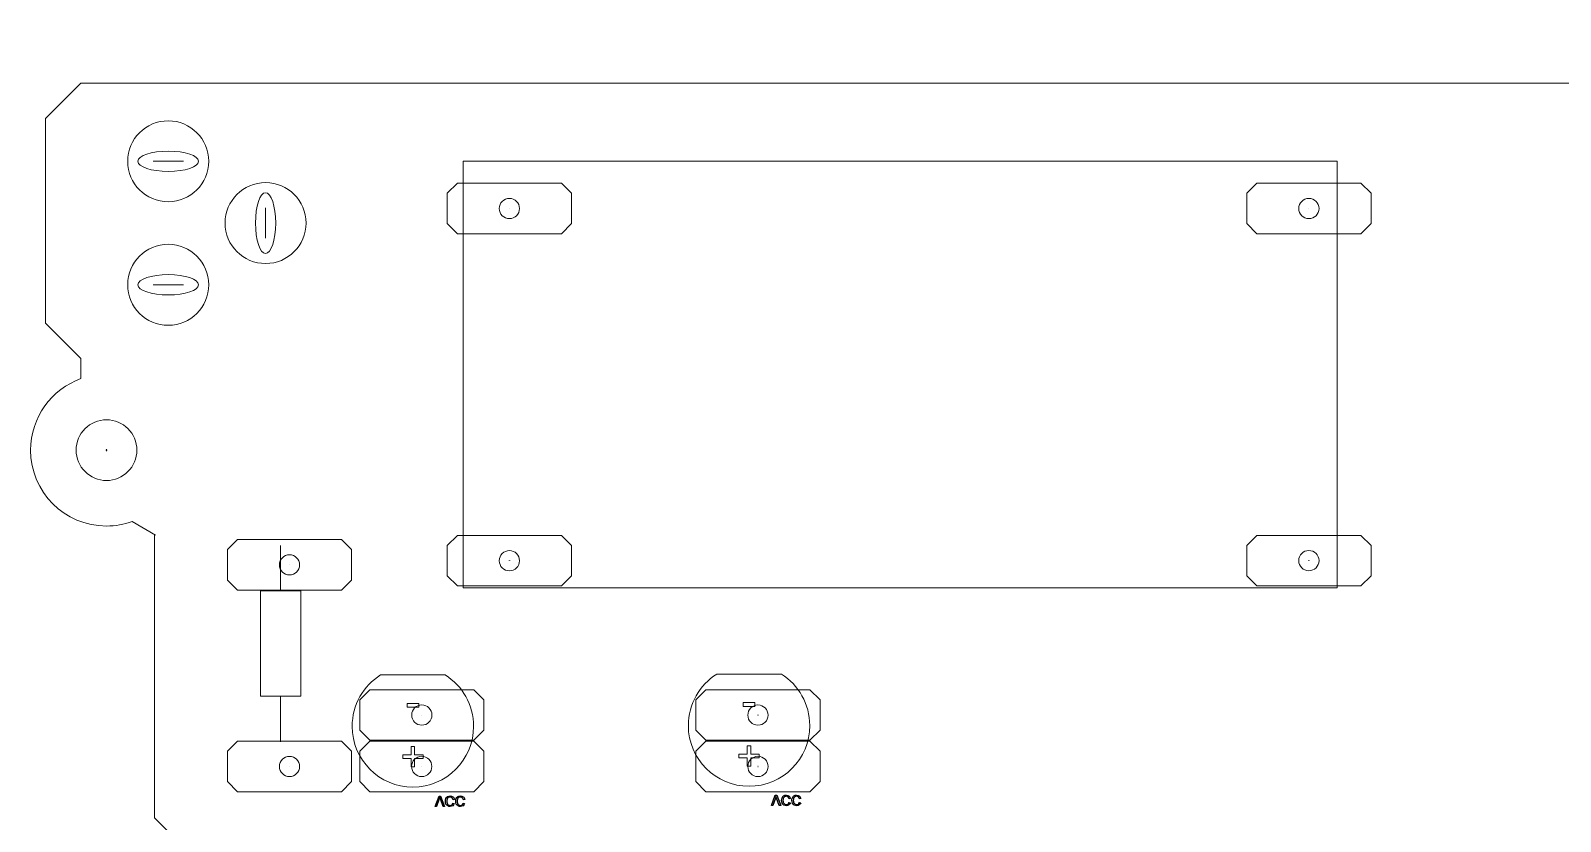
# Model space of a CAD drawing. Header units: millimetres. Extents: x -145 to 148, y -255 to 152.
# Drawn here: x 15.1 to 90.6, y 14.5 to 53.6 of the extents above; entities that cross this region are included whole.
import ezdxf

# ---------------------------------------------------------------- set-up
doc = ezdxf.new("R2010")
doc.units = ezdxf.units.MM
doc.header["$MEASUREMENT"] = 0
doc.layers.add('Layer 1', color=7, linetype='Continuous')

msp = doc.modelspace()

# ---------------------------------------------------------------- linework, layer by layer
at = {"layer": 'Layer 1', "lineweight": 9}
for centre, major_axis, ratio in [((21.8523, 47.126), (1.5, 0), 0.3333333), ((38.7071, 44.7934), (0, 0.5), 1), ((78.2071, 44.7934), (0, 0.5), 1), ((21.8523, 41.026), (1.5, 0), 0.3333333), ((18.8028, 32.8572), (0, 1.5), 1), ((27.8436, 27.189), (0, 0.5), 1), ((38.7072, 27.3952), (0, 0.5), 1), ((78.2072, 27.397), (0, 0.5), 1), ((34.38, 19.7708), (0, 0.5), 1), ((50.9884, 19.769), (0, 0.5), 1), ((27.8436, 17.229), (0, 0.5), 1), ((34.3751, 17.2308), (0, 0.5), 1), ((50.9884, 17.2308), (0, 0.5), 1)]:
    msp.add_ellipse(centre, major_axis=major_axis, ratio=ratio, dxfattribs=at)
for points, knots in [([(21.2203, 28.6584), (21.2203, 28.6584), (20.0655, 29.3251), (20.0655, 29.3251), (19.671, 29.184), (19.2458, 29.1072), (18.8028, 29.1072), (16.7317, 29.1072), (15.0528, 30.7861), (15.0528, 32.8572), (15.0528, 34.4854), (16.0905, 35.8711), (17.5404, 36.3894), (17.5404, 36.3894), (17.5404, 37.3814), (17.5404, 37.3814), (17.5404, 37.3814), (15.794, 39.1278), (15.794, 39.1278), (15.794, 39.1278), (15.794, 49.2486), (15.794, 49.2486), (15.794, 49.2486), (17.5304, 50.985), (17.5304, 50.985), (17.5304, 50.985), (135.1163, 50.985), (135.1163, 50.985), (135.6024, 52.4924), (137.0168, 53.583), (138.686, 53.583), (140.7571, 53.583), (142.436, 51.9041), (142.436, 49.833), (142.436, 48.2997), (141.5157, 46.9813), (140.1975, 46.4001), (140.1975, 46.4001), (140.1975, 12.5718), (140.1975, 12.5718), (141.5218, 11.9932), (142.4475, 10.6716), (142.4475, 9.1339), (142.4475, 7.5962), (141.5218, 6.2746), (140.1975, 5.696), (140.1975, 5.696), (140.1975, -20.0954), (140.1975, -20.0954), (140.1975, -20.0954), (134.8523, -25.4406), (134.8523, -25.4406), (134.8523, -25.4406), (29.9739, -25.4406), (29.9739, -25.4406), (29.9739, -25.4406), (26.9739, -22.4406), (26.9739, -22.4406), (26.9739, -22.4406), (26.9739, -5.4211), (26.9739, -5.4211), (26.9739, -5.4211), (28.7239, -3.6711), (28.7239, -3.6711), (28.7239, -3.6711), (40.8277, -3.6711), (40.8277, -3.6711), (40.8277, -3.6711), (42.3547, -2.144), (42.3547, -2.144), (42.3547, -2.144), (42.4719, 11.2024), (42.4719, 11.2024), (42.4719, 11.2024), (40.4808, 13.1935), (40.4808, 13.1935), (40.4808, 13.1935), (22.6803, 13.1935), (22.6803, 13.1935), (22.6803, 13.1935), (21.1803, 14.6935), (21.1803, 14.6935), (21.1803, 14.6935), (21.1803, 28.6815), (21.1803, 28.6815)], [0, 0, 0, 0, 0.0357143, 0.0357143, 0.0357143, 0.0714286, 0.0714286, 0.0714286, 0.1071429, 0.1071429, 0.1071429, 0.1428571, 0.1428571, 0.1428571, 0.1785714, 0.1785714, 0.1785714, 0.2142857, 0.2142857, 0.2142857, 0.25, 0.25, 0.25, 0.2857143, 0.2857143, 0.2857143, 0.3214286, 0.3214286, 0.3214286, 0.3571429, 0.3571429, 0.3571429, 0.3928571, 0.3928571, 0.3928571, 0.4285714, 0.4285714, 0.4285714, 0.4642857, 0.4642857, 0.4642857, 0.5, 0.5, 0.5, 0.5357143, 0.5357143, 0.5357143, 0.5714286, 0.5714286, 0.5714286, 0.6071429, 0.6071429, 0.6071429, 0.6428571, 0.6428571, 0.6428571, 0.6785714, 0.6785714, 0.6785714, 0.7142857, 0.7142857, 0.7142857, 0.75, 0.75, 0.75, 0.7857143, 0.7857143, 0.7857143, 0.8214286, 0.8214286, 0.8214286, 0.8571429, 0.8571429, 0.8571429, 0.8928571, 0.8928571, 0.8928571, 0.9285714, 0.9285714, 0.9285714, 0.9642857, 0.9642857, 0.9642857, 1, 1, 1, 1]), ([(26.1623, 44.076), (26.1623, 44.9044), (26.3862, 45.576), (26.6623, 45.576), (26.9384, 45.576), (27.1623, 44.9044), (27.1623, 44.076), (27.1623, 43.2476), (26.9384, 42.576), (26.6623, 42.576), (26.3862, 42.576), (26.1623, 43.2476), (26.1623, 44.076)], [0, 0, 0, 0, 0.25, 0.25, 0.25, 0.5, 0.5, 0.5, 0.75, 0.75, 0.75, 1, 1, 1, 1]), ([(41.2753, 43.5452), (41.2753, 43.5452), (36.1389, 43.5452), (36.1389, 43.5452), (36.1389, 43.5452), (35.6389, 44.0452), (35.6389, 44.0452), (35.6389, 44.0452), (35.6389, 45.5452), (35.6389, 45.5452), (35.6389, 45.5452), (36.1389, 46.0452), (36.1389, 46.0452), (36.1389, 46.0452), (41.2753, 46.0452), (41.2753, 46.0452), (41.2753, 46.0452), (41.7753, 45.5452), (41.7753, 45.5452), (41.7753, 45.5452), (41.7753, 44.0452), (41.7753, 44.0452), (41.7753, 44.0452), (41.2753, 43.5452), (41.2753, 43.5452)], [0, 0, 0, 0, 0.125, 0.125, 0.125, 0.25, 0.25, 0.25, 0.375, 0.375, 0.375, 0.5, 0.5, 0.5, 0.625, 0.625, 0.625, 0.75, 0.75, 0.75, 0.875, 0.875, 0.875, 1, 1, 1, 1]), ([(80.7753, 43.5452), (80.7753, 43.5452), (75.6389, 43.5452), (75.6389, 43.5452), (75.6389, 43.5452), (75.1389, 44.0452), (75.1389, 44.0452), (75.1389, 44.0452), (75.1389, 45.5452), (75.1389, 45.5452), (75.1389, 45.5452), (75.6389, 46.0452), (75.6389, 46.0452), (75.6389, 46.0452), (80.7753, 46.0452), (80.7753, 46.0452), (80.7753, 46.0452), (81.2753, 45.5452), (81.2753, 45.5452), (81.2753, 45.5452), (81.2753, 44.0452), (81.2753, 44.0452), (81.2753, 44.0452), (80.7753, 43.5452), (80.7753, 43.5452)], [0, 0, 0, 0, 0.125, 0.125, 0.125, 0.25, 0.25, 0.25, 0.375, 0.375, 0.375, 0.5, 0.5, 0.5, 0.625, 0.625, 0.625, 0.75, 0.75, 0.75, 0.875, 0.875, 0.875, 1, 1, 1, 1]), ([(30.4118, 25.9408), (30.4118, 25.9408), (25.2754, 25.9408), (25.2754, 25.9408), (25.2754, 25.9408), (24.7754, 26.4408), (24.7754, 26.4408), (24.7754, 26.4408), (24.7754, 27.9408), (24.7754, 27.9408), (24.7754, 27.9408), (25.2754, 28.4408), (25.2754, 28.4408), (25.2754, 28.4408), (30.4118, 28.4408), (30.4118, 28.4408), (30.4118, 28.4408), (30.9118, 27.9408), (30.9118, 27.9408), (30.9118, 27.9408), (30.9118, 26.4408), (30.9118, 26.4408), (30.9118, 26.4408), (30.4118, 25.9408), (30.4118, 25.9408)], [0, 0, 0, 0, 0.125, 0.125, 0.125, 0.25, 0.25, 0.25, 0.375, 0.375, 0.375, 0.5, 0.5, 0.5, 0.625, 0.625, 0.625, 0.75, 0.75, 0.75, 0.875, 0.875, 0.875, 1, 1, 1, 1]), ([(41.2754, 26.147), (41.2754, 26.147), (36.139, 26.147), (36.139, 26.147), (36.139, 26.147), (35.639, 26.647), (35.639, 26.647), (35.639, 26.647), (35.639, 28.147), (35.639, 28.147), (35.639, 28.147), (36.139, 28.647), (36.139, 28.647), (36.139, 28.647), (41.2754, 28.647), (41.2754, 28.647), (41.2754, 28.647), (41.7754, 28.147), (41.7754, 28.147), (41.7754, 28.147), (41.7754, 26.647), (41.7754, 26.647), (41.7754, 26.647), (41.2754, 26.147), (41.2754, 26.147)], [0, 0, 0, 0, 0.125, 0.125, 0.125, 0.25, 0.25, 0.25, 0.375, 0.375, 0.375, 0.5, 0.5, 0.5, 0.625, 0.625, 0.625, 0.75, 0.75, 0.75, 0.875, 0.875, 0.875, 1, 1, 1, 1]), ([(80.7754, 26.147), (80.7754, 26.147), (75.639, 26.147), (75.639, 26.147), (75.639, 26.147), (75.139, 26.647), (75.139, 26.647), (75.139, 26.647), (75.139, 28.147), (75.139, 28.147), (75.139, 28.147), (75.639, 28.647), (75.639, 28.647), (75.639, 28.647), (80.7754, 28.647), (80.7754, 28.647), (80.7754, 28.647), (81.2754, 28.147), (81.2754, 28.147), (81.2754, 28.147), (81.2754, 26.647), (81.2754, 26.647), (81.2754, 26.647), (80.7754, 26.147), (80.7754, 26.147)], [0, 0, 0, 0, 0.125, 0.125, 0.125, 0.25, 0.25, 0.25, 0.375, 0.375, 0.375, 0.5, 0.5, 0.5, 0.625, 0.625, 0.625, 0.75, 0.75, 0.75, 0.875, 0.875, 0.875, 1, 1, 1, 1]), ([(36.9482, 18.5208), (36.9482, 18.5208), (31.8118, 18.5208), (31.8118, 18.5208), (31.8118, 18.5208), (31.3118, 19.0208), (31.3118, 19.0208), (31.3118, 19.0208), (31.3118, 20.5208), (31.3118, 20.5208), (31.3118, 20.5208), (31.8118, 21.0208), (31.8118, 21.0208), (31.8118, 21.0208), (36.9482, 21.0208), (36.9482, 21.0208), (36.9482, 21.0208), (37.4482, 20.5208), (37.4482, 20.5208), (37.4482, 20.5208), (37.4482, 19.0208), (37.4482, 19.0208), (37.4482, 19.0208), (36.9482, 18.5208), (36.9482, 18.5208)], [0, 0, 0, 0, 0.125, 0.125, 0.125, 0.25, 0.25, 0.25, 0.375, 0.375, 0.375, 0.5, 0.5, 0.5, 0.625, 0.625, 0.625, 0.75, 0.75, 0.75, 0.875, 0.875, 0.875, 1, 1, 1, 1]), ([(53.5566, 18.5208), (53.5566, 18.5208), (48.4202, 18.5208), (48.4202, 18.5208), (48.4202, 18.5208), (47.9202, 19.0208), (47.9202, 19.0208), (47.9202, 19.0208), (47.9202, 20.5208), (47.9202, 20.5208), (47.9202, 20.5208), (48.4202, 21.0208), (48.4202, 21.0208), (48.4202, 21.0208), (53.5566, 21.0208), (53.5566, 21.0208), (53.5566, 21.0208), (54.0566, 20.5208), (54.0566, 20.5208), (54.0566, 20.5208), (54.0566, 19.0208), (54.0566, 19.0208), (54.0566, 19.0208), (53.5566, 18.5208), (53.5566, 18.5208)], [0, 0, 0, 0, 0.125, 0.125, 0.125, 0.25, 0.25, 0.25, 0.375, 0.375, 0.375, 0.5, 0.5, 0.5, 0.625, 0.625, 0.625, 0.75, 0.75, 0.75, 0.875, 0.875, 0.875, 1, 1, 1, 1]), ([(33.6519, 20.3437), (33.6519, 20.3437), (33.6519, 20.1574), (33.6519, 20.1574), (33.6519, 20.1574), (34.2277, 20.1574), (34.2277, 20.1574), (34.2277, 20.1574), (34.2277, 20.3437), (34.2277, 20.3437), (34.2277, 20.3437), (33.6519, 20.3437), (33.6519, 20.3437)], [0, 0, 0, 0, 0.25, 0.25, 0.25, 0.5, 0.5, 0.5, 0.75, 0.75, 0.75, 1, 1, 1, 1]), ([(50.2603, 20.3837), (50.2603, 20.3837), (50.2603, 20.1974), (50.2603, 20.1974), (50.2603, 20.1974), (50.8361, 20.1974), (50.8361, 20.1974), (50.8361, 20.1974), (50.8361, 20.3837), (50.8361, 20.3837), (50.8361, 20.3837), (50.2603, 20.3837), (50.2603, 20.3837)], [0, 0, 0, 0, 0.25, 0.25, 0.25, 0.5, 0.5, 0.5, 0.75, 0.75, 0.75, 1, 1, 1, 1]), ([(30.4118, 15.9808), (30.4118, 15.9808), (25.2754, 15.9808), (25.2754, 15.9808), (25.2754, 15.9808), (24.7754, 16.4808), (24.7754, 16.4808), (24.7754, 16.4808), (24.7754, 17.9808), (24.7754, 17.9808), (24.7754, 17.9808), (25.2754, 18.4808), (25.2754, 18.4808), (25.2754, 18.4808), (30.4118, 18.4808), (30.4118, 18.4808), (30.4118, 18.4808), (30.9118, 17.9808), (30.9118, 17.9808), (30.9118, 17.9808), (30.9118, 16.4808), (30.9118, 16.4808), (30.9118, 16.4808), (30.4118, 15.9808), (30.4118, 15.9808)], [0, 0, 0, 0, 0.125, 0.125, 0.125, 0.25, 0.25, 0.25, 0.375, 0.375, 0.375, 0.5, 0.5, 0.5, 0.625, 0.625, 0.625, 0.75, 0.75, 0.75, 0.875, 0.875, 0.875, 1, 1, 1, 1]), ([(36.9482, 15.9808), (36.9482, 15.9808), (31.8118, 15.9808), (31.8118, 15.9808), (31.8118, 15.9808), (31.3118, 16.4808), (31.3118, 16.4808), (31.3118, 16.4808), (31.3118, 17.9808), (31.3118, 17.9808), (31.3118, 17.9808), (31.8118, 18.4808), (31.8118, 18.4808), (31.8118, 18.4808), (36.9482, 18.4808), (36.9482, 18.4808), (36.9482, 18.4808), (37.4482, 17.9808), (37.4482, 17.9808), (37.4482, 17.9808), (37.4482, 16.4808), (37.4482, 16.4808), (37.4482, 16.4808), (36.9482, 15.9808), (36.9482, 15.9808)], [0, 0, 0, 0, 0.125, 0.125, 0.125, 0.25, 0.25, 0.25, 0.375, 0.375, 0.375, 0.5, 0.5, 0.5, 0.625, 0.625, 0.625, 0.75, 0.75, 0.75, 0.875, 0.875, 0.875, 1, 1, 1, 1]), ([(33.852, 18.2112), (33.852, 18.2112), (33.852, 17.7963), (33.852, 17.7963), (33.852, 17.7963), (33.4392, 17.7963), (33.4392, 17.7963), (33.4392, 17.7963), (33.4392, 17.6227), (33.4392, 17.6227), (33.4392, 17.6227), (33.852, 17.6227), (33.852, 17.6227), (33.852, 17.6227), (33.852, 17.21), (33.852, 17.21), (33.852, 17.21), (34.0277, 17.21), (34.0277, 17.21), (34.0277, 17.21), (34.0277, 17.6227), (34.0277, 17.6227), (34.0277, 17.6227), (34.4404, 17.6227), (34.4404, 17.6227), (34.4404, 17.6227), (34.4404, 17.7963), (34.4404, 17.7963), (34.4404, 17.7963), (34.0277, 17.7963), (34.0277, 17.7963), (34.0277, 17.7963), (34.0277, 18.2112), (34.0277, 18.2112), (34.0277, 18.2112), (33.852, 18.2112), (33.852, 18.2112)], [0, 0, 0, 0, 0.0833333, 0.0833333, 0.0833333, 0.1666667, 0.1666667, 0.1666667, 0.25, 0.25, 0.25, 0.3333333, 0.3333333, 0.3333333, 0.4166667, 0.4166667, 0.4166667, 0.5, 0.5, 0.5, 0.5833333, 0.5833333, 0.5833333, 0.6666667, 0.6666667, 0.6666667, 0.75, 0.75, 0.75, 0.8333333, 0.8333333, 0.8333333, 0.9166667, 0.9166667, 0.9166667, 1, 1, 1, 1]), ([(53.5566, 15.9808), (53.5566, 15.9808), (48.4202, 15.9808), (48.4202, 15.9808), (48.4202, 15.9808), (47.9202, 16.4808), (47.9202, 16.4808), (47.9202, 16.4808), (47.9202, 17.9808), (47.9202, 17.9808), (47.9202, 17.9808), (48.4202, 18.4808), (48.4202, 18.4808), (48.4202, 18.4808), (53.5566, 18.4808), (53.5566, 18.4808), (53.5566, 18.4808), (54.0566, 17.9808), (54.0566, 17.9808), (54.0566, 17.9808), (54.0566, 16.4808), (54.0566, 16.4808), (54.0566, 16.4808), (53.5566, 15.9808), (53.5566, 15.9808)], [0, 0, 0, 0, 0.125, 0.125, 0.125, 0.25, 0.25, 0.25, 0.375, 0.375, 0.375, 0.5, 0.5, 0.5, 0.625, 0.625, 0.625, 0.75, 0.75, 0.75, 0.875, 0.875, 0.875, 1, 1, 1, 1]), ([(50.4604, 18.2512), (50.4604, 18.2512), (50.4604, 17.8363), (50.4604, 17.8363), (50.4604, 17.8363), (50.0476, 17.8363), (50.0476, 17.8363), (50.0476, 17.8363), (50.0476, 17.6627), (50.0476, 17.6627), (50.0476, 17.6627), (50.4604, 17.6627), (50.4604, 17.6627), (50.4604, 17.6627), (50.4604, 17.25), (50.4604, 17.25), (50.4604, 17.25), (50.6361, 17.25), (50.6361, 17.25), (50.6361, 17.25), (50.6361, 17.6627), (50.6361, 17.6627), (50.6361, 17.6627), (51.0488, 17.6627), (51.0488, 17.6627), (51.0488, 17.6627), (51.0488, 17.8363), (51.0488, 17.8363), (51.0488, 17.8363), (50.6361, 17.8363), (50.6361, 17.8363), (50.6361, 17.8363), (50.6361, 18.2512), (50.6361, 18.2512), (50.6361, 18.2512), (50.4604, 18.2512), (50.4604, 18.2512)], [0, 0, 0, 0, 0.0833333, 0.0833333, 0.0833333, 0.1666667, 0.1666667, 0.1666667, 0.25, 0.25, 0.25, 0.3333333, 0.3333333, 0.3333333, 0.4166667, 0.4166667, 0.4166667, 0.5, 0.5, 0.5, 0.5833333, 0.5833333, 0.5833333, 0.6666667, 0.6666667, 0.6666667, 0.75, 0.75, 0.75, 0.8333333, 0.8333333, 0.8333333, 0.9166667, 0.9166667, 0.9166667, 1, 1, 1, 1]), ([(35.2373, 15.765), (35.2373, 15.765), (35.0421, 15.2598), (35.0421, 15.2598), (35.0421, 15.2598), (35.1145, 15.2598), (35.1145, 15.2598), (35.1145, 15.2598), (35.2457, 15.6269), (35.2457, 15.6269), (35.2562, 15.6563), (35.2651, 15.6839), (35.2722, 15.7096), (35.28, 15.682), (35.289, 15.6545), (35.2994, 15.6269), (35.2994, 15.6269), (35.4355, 15.2598), (35.4355, 15.2598), (35.4355, 15.2598), (35.5038, 15.2598), (35.5038, 15.2598), (35.5038, 15.2598), (35.3068, 15.765), (35.3068, 15.765), (35.3068, 15.765), (35.2373, 15.765), (35.2373, 15.765)], [0, 0, 0, 0, 0.1111111, 0.1111111, 0.1111111, 0.2222222, 0.2222222, 0.2222222, 0.3333333, 0.3333333, 0.3333333, 0.4444444, 0.4444444, 0.4444444, 0.5555556, 0.5555556, 0.5555556, 0.6666667, 0.6666667, 0.6666667, 0.7777778, 0.7777778, 0.7777778, 0.8888889, 0.8888889, 0.8888889, 1, 1, 1, 1]), ([(35.9238, 15.5878), (35.9238, 15.5878), (35.9908, 15.6047), (35.9908, 15.6047), (35.9768, 15.6596), (35.9517, 15.7014), (35.9153, 15.7302), (35.879, 15.759), (35.8345, 15.7735), (35.782, 15.7735), (35.7276, 15.7735), (35.6834, 15.7624), (35.6493, 15.7402), (35.6152, 15.7181), (35.5893, 15.686), (35.5716, 15.644), (35.5538, 15.6019), (35.5449, 15.5568), (35.5449, 15.5086), (35.5449, 15.4561), (35.5549, 15.4102), (35.575, 15.371), (35.5951, 15.3319), (35.6237, 15.3021), (35.6607, 15.2818), (35.6978, 15.2614), (35.7386, 15.2513), (35.783, 15.2513), (35.8336, 15.2513), (35.876, 15.2641), (35.9104, 15.2899), (35.9448, 15.3157), (35.9688, 15.3518), (35.9824, 15.3983), (35.9824, 15.3983), (35.9167, 15.4138), (35.9167, 15.4138), (35.9051, 15.3772), (35.888, 15.3503), (35.8658, 15.3336), (35.8436, 15.3168), (35.8156, 15.3085), (35.7818, 15.3085), (35.7432, 15.3085), (35.7107, 15.3178), (35.6847, 15.3363), (35.6587, 15.3549), (35.6404, 15.38), (35.6299, 15.4113), (35.6193, 15.4427), (35.614, 15.475), (35.614, 15.5083), (35.614, 15.5512), (35.6203, 15.5887), (35.6327, 15.6207), (35.6452, 15.6528), (35.6646, 15.6767), (35.6909, 15.6926), (35.7173, 15.7084), (35.7457, 15.7163), (35.7764, 15.7163), (35.8138, 15.7163), (35.8453, 15.7055), (35.8712, 15.684), (35.8971, 15.6623), (35.9146, 15.6303), (35.9238, 15.5878)], [0, 0, 0, 0, 0.0454545, 0.0454545, 0.0454545, 0.0909091, 0.0909091, 0.0909091, 0.1363636, 0.1363636, 0.1363636, 0.1818182, 0.1818182, 0.1818182, 0.2272727, 0.2272727, 0.2272727, 0.2727273, 0.2727273, 0.2727273, 0.3181818, 0.3181818, 0.3181818, 0.3636364, 0.3636364, 0.3636364, 0.4090909, 0.4090909, 0.4090909, 0.4545455, 0.4545455, 0.4545455, 0.5, 0.5, 0.5, 0.5454545, 0.5454545, 0.5454545, 0.5909091, 0.5909091, 0.5909091, 0.6363636, 0.6363636, 0.6363636, 0.6818182, 0.6818182, 0.6818182, 0.7272727, 0.7272727, 0.7272727, 0.7727273, 0.7727273, 0.7727273, 0.8181818, 0.8181818, 0.8181818, 0.8636364, 0.8636364, 0.8636364, 0.9090909, 0.9090909, 0.9090909, 0.9545455, 0.9545455, 0.9545455, 1, 1, 1, 1]), ([(36.4334, 15.5878), (36.4334, 15.5878), (36.5004, 15.6047), (36.5004, 15.6047), (36.4864, 15.6596), (36.4613, 15.7014), (36.4249, 15.7302), (36.3886, 15.759), (36.3441, 15.7735), (36.2916, 15.7735), (36.2372, 15.7735), (36.193, 15.7624), (36.1589, 15.7402), (36.1248, 15.7181), (36.0989, 15.686), (36.0812, 15.644), (36.0634, 15.6019), (36.0545, 15.5568), (36.0545, 15.5086), (36.0545, 15.4561), (36.0645, 15.4102), (36.0846, 15.371), (36.1047, 15.3319), (36.1333, 15.3021), (36.1703, 15.2818), (36.2074, 15.2614), (36.2482, 15.2513), (36.2926, 15.2513), (36.3432, 15.2513), (36.3856, 15.2641), (36.42, 15.2899), (36.4544, 15.3157), (36.4784, 15.3518), (36.492, 15.3983), (36.492, 15.3983), (36.4263, 15.4138), (36.4263, 15.4138), (36.4147, 15.3772), (36.3976, 15.3503), (36.3754, 15.3336), (36.3532, 15.3168), (36.3252, 15.3085), (36.2914, 15.3085), (36.2528, 15.3085), (36.2203, 15.3178), (36.1943, 15.3363), (36.1683, 15.3549), (36.15, 15.38), (36.1395, 15.4113), (36.1289, 15.4427), (36.1236, 15.475), (36.1236, 15.5083), (36.1236, 15.5512), (36.1299, 15.5887), (36.1423, 15.6207), (36.1548, 15.6528), (36.1742, 15.6767), (36.2005, 15.6926), (36.2269, 15.7084), (36.2553, 15.7163), (36.286, 15.7163), (36.3234, 15.7163), (36.3549, 15.7055), (36.3808, 15.684), (36.4067, 15.6623), (36.4242, 15.6303), (36.4334, 15.5878)], [0, 0, 0, 0, 0.0454545, 0.0454545, 0.0454545, 0.0909091, 0.0909091, 0.0909091, 0.1363636, 0.1363636, 0.1363636, 0.1818182, 0.1818182, 0.1818182, 0.2272727, 0.2272727, 0.2272727, 0.2727273, 0.2727273, 0.2727273, 0.3181818, 0.3181818, 0.3181818, 0.3636364, 0.3636364, 0.3636364, 0.4090909, 0.4090909, 0.4090909, 0.4545455, 0.4545455, 0.4545455, 0.5, 0.5, 0.5, 0.5454545, 0.5454545, 0.5454545, 0.5909091, 0.5909091, 0.5909091, 0.6363636, 0.6363636, 0.6363636, 0.6818182, 0.6818182, 0.6818182, 0.7272727, 0.7272727, 0.7272727, 0.7727273, 0.7727273, 0.7727273, 0.8181818, 0.8181818, 0.8181818, 0.8636364, 0.8636364, 0.8636364, 0.9090909, 0.9090909, 0.9090909, 0.9545455, 0.9545455, 0.9545455, 1, 1, 1, 1]), ([(51.8457, 15.805), (51.8457, 15.805), (51.6505, 15.2998), (51.6505, 15.2998), (51.6505, 15.2998), (51.7229, 15.2998), (51.7229, 15.2998), (51.7229, 15.2998), (51.8541, 15.6669), (51.8541, 15.6669), (51.8646, 15.6963), (51.8735, 15.7239), (51.8806, 15.7496), (51.8884, 15.722), (51.8974, 15.6945), (51.9078, 15.6669), (51.9078, 15.6669), (52.0439, 15.2998), (52.0439, 15.2998), (52.0439, 15.2998), (52.1122, 15.2998), (52.1122, 15.2998), (52.1122, 15.2998), (51.9152, 15.805), (51.9152, 15.805), (51.9152, 15.805), (51.8457, 15.805), (51.8457, 15.805)], [0, 0, 0, 0, 0.1111111, 0.1111111, 0.1111111, 0.2222222, 0.2222222, 0.2222222, 0.3333333, 0.3333333, 0.3333333, 0.4444444, 0.4444444, 0.4444444, 0.5555556, 0.5555556, 0.5555556, 0.6666667, 0.6666667, 0.6666667, 0.7777778, 0.7777778, 0.7777778, 0.8888889, 0.8888889, 0.8888889, 1, 1, 1, 1]), ([(52.5322, 15.6278), (52.5322, 15.6278), (52.5992, 15.6447), (52.5992, 15.6447), (52.5852, 15.6996), (52.5601, 15.7414), (52.5237, 15.7702), (52.4874, 15.799), (52.4429, 15.8135), (52.3904, 15.8135), (52.336, 15.8135), (52.2918, 15.8024), (52.2577, 15.7802), (52.2236, 15.7581), (52.1977, 15.726), (52.18, 15.684), (52.1622, 15.6419), (52.1533, 15.5968), (52.1533, 15.5486), (52.1533, 15.4961), (52.1633, 15.4502), (52.1834, 15.411), (52.2035, 15.3719), (52.2321, 15.3421), (52.2691, 15.3218), (52.3062, 15.3014), (52.347, 15.2913), (52.3914, 15.2913), (52.442, 15.2913), (52.4844, 15.3041), (52.5188, 15.3299), (52.5532, 15.3557), (52.5772, 15.3918), (52.5908, 15.4383), (52.5908, 15.4383), (52.5251, 15.4538), (52.5251, 15.4538), (52.5135, 15.4172), (52.4964, 15.3903), (52.4742, 15.3736), (52.452, 15.3568), (52.424, 15.3485), (52.3902, 15.3485), (52.3516, 15.3485), (52.3191, 15.3578), (52.2931, 15.3763), (52.2671, 15.3949), (52.2488, 15.42), (52.2383, 15.4513), (52.2277, 15.4827), (52.2224, 15.515), (52.2224, 15.5483), (52.2224, 15.5912), (52.2287, 15.6287), (52.2411, 15.6607), (52.2536, 15.6928), (52.273, 15.7167), (52.2993, 15.7326), (52.3257, 15.7484), (52.3541, 15.7563), (52.3848, 15.7563), (52.4222, 15.7563), (52.4537, 15.7455), (52.4796, 15.724), (52.5055, 15.7023), (52.523, 15.6703), (52.5322, 15.6278)], [0, 0, 0, 0, 0.0454545, 0.0454545, 0.0454545, 0.0909091, 0.0909091, 0.0909091, 0.1363636, 0.1363636, 0.1363636, 0.1818182, 0.1818182, 0.1818182, 0.2272727, 0.2272727, 0.2272727, 0.2727273, 0.2727273, 0.2727273, 0.3181818, 0.3181818, 0.3181818, 0.3636364, 0.3636364, 0.3636364, 0.4090909, 0.4090909, 0.4090909, 0.4545455, 0.4545455, 0.4545455, 0.5, 0.5, 0.5, 0.5454545, 0.5454545, 0.5454545, 0.5909091, 0.5909091, 0.5909091, 0.6363636, 0.6363636, 0.6363636, 0.6818182, 0.6818182, 0.6818182, 0.7272727, 0.7272727, 0.7272727, 0.7727273, 0.7727273, 0.7727273, 0.8181818, 0.8181818, 0.8181818, 0.8636364, 0.8636364, 0.8636364, 0.9090909, 0.9090909, 0.9090909, 0.9545455, 0.9545455, 0.9545455, 1, 1, 1, 1]), ([(53.0418, 15.6278), (53.0418, 15.6278), (53.1088, 15.6447), (53.1088, 15.6447), (53.0948, 15.6996), (53.0697, 15.7414), (53.0333, 15.7702), (52.997, 15.799), (52.9525, 15.8135), (52.9, 15.8135), (52.8456, 15.8135), (52.8014, 15.8024), (52.7673, 15.7802), (52.7332, 15.7581), (52.7073, 15.726), (52.6896, 15.684), (52.6718, 15.6419), (52.6629, 15.5968), (52.6629, 15.5486), (52.6629, 15.4961), (52.6729, 15.4502), (52.693, 15.411), (52.7131, 15.3719), (52.7417, 15.3421), (52.7787, 15.3218), (52.8158, 15.3014), (52.8566, 15.2913), (52.901, 15.2913), (52.9516, 15.2913), (52.994, 15.3041), (53.0284, 15.3299), (53.0628, 15.3557), (53.0868, 15.3918), (53.1004, 15.4383), (53.1004, 15.4383), (53.0347, 15.4538), (53.0347, 15.4538), (53.0231, 15.4172), (53.006, 15.3903), (52.9838, 15.3736), (52.9616, 15.3568), (52.9336, 15.3485), (52.8998, 15.3485), (52.8612, 15.3485), (52.8287, 15.3578), (52.8027, 15.3763), (52.7767, 15.3949), (52.7584, 15.42), (52.7479, 15.4513), (52.7373, 15.4827), (52.732, 15.515), (52.732, 15.5483), (52.732, 15.5912), (52.7383, 15.6287), (52.7507, 15.6607), (52.7632, 15.6928), (52.7826, 15.7167), (52.8089, 15.7326), (52.8353, 15.7484), (52.8637, 15.7563), (52.8944, 15.7563), (52.9318, 15.7563), (52.9633, 15.7455), (52.9892, 15.724), (53.0151, 15.7023), (53.0326, 15.6703), (53.0418, 15.6278)], [0, 0, 0, 0, 0.0454545, 0.0454545, 0.0454545, 0.0909091, 0.0909091, 0.0909091, 0.1363636, 0.1363636, 0.1363636, 0.1818182, 0.1818182, 0.1818182, 0.2272727, 0.2272727, 0.2272727, 0.2727273, 0.2727273, 0.2727273, 0.3181818, 0.3181818, 0.3181818, 0.3636364, 0.3636364, 0.3636364, 0.4090909, 0.4090909, 0.4090909, 0.4545455, 0.4545455, 0.4545455, 0.5, 0.5, 0.5, 0.5454545, 0.5454545, 0.5454545, 0.5909091, 0.5909091, 0.5909091, 0.6363636, 0.6363636, 0.6363636, 0.6818182, 0.6818182, 0.6818182, 0.7272727, 0.7272727, 0.7272727, 0.7727273, 0.7727273, 0.7727273, 0.8181818, 0.8181818, 0.8181818, 0.8636364, 0.8636364, 0.8636364, 0.9090909, 0.9090909, 0.9090909, 0.9545455, 0.9545455, 0.9545455, 1, 1, 1, 1])]:
    msp.add_open_spline(points, degree=3, knots=knots, dxfattribs=at)
at = {"layer": 'Layer 1', "color": 250, "lineweight": 9}
for points in [[(21.8523, 45.126), (22.9569, 45.126), (23.8523, 46.0214), (23.8523, 47.126), (23.8523, 48.2306), (22.9569, 49.126), (21.8523, 49.126), (20.7477, 49.126), (19.8523, 48.2306), (19.8523, 47.126), (19.8523, 46.0214), (20.7477, 45.126), (21.8523, 45.126)], [(24.6623, 44.076), (24.6623, 42.9714), (25.5577, 42.076), (26.6623, 42.076), (27.7669, 42.076), (28.6623, 42.9714), (28.6623, 44.076), (28.6623, 45.1806), (27.7669, 46.076), (26.6623, 46.076), (25.5577, 46.076), (24.6623, 45.1806), (24.6623, 44.076)], [(21.8523, 39.026), (22.9569, 39.026), (23.8523, 39.9214), (23.8523, 41.026), (23.8523, 42.1306), (22.9569, 43.026), (21.8523, 43.026), (20.7477, 43.026), (19.8523, 42.1306), (19.8523, 41.026), (19.8523, 39.9214), (20.7477, 39.026), (21.8523, 39.026)]]:
    msp.add_open_spline(points, degree=3, knots=[0, 0, 0, 0, 0.25, 0.25, 0.25, 0.5, 0.5, 0.5, 0.75, 0.75, 0.75, 1, 1, 1, 1], dxfattribs=at)
at = {"layer": 'Layer 1', "color": 2, "lineweight": 9}
for points in [[(21.1023, 47.126), (21.1023, 47.126), (22.6023, 47.126), (22.6023, 47.126)], [(26.6623, 44.826), (26.6623, 44.826), (26.6623, 43.326), (26.6623, 43.326)], [(21.1023, 41.026), (21.1023, 41.026), (22.6023, 41.026), (22.6023, 41.026)]]:
    msp.add_open_spline(points, degree=3, dxfattribs=at)
at = {"layer": 'Layer 1', "color": 4, "lineweight": 9}
for points, knots in [([(36.4269, 47.136), (36.4269, 47.136), (36.4269, 26.054), (36.4269, 26.054), (36.4269, 26.054), (79.6069, 26.054), (79.6069, 26.054), (79.6069, 26.054), (79.6069, 47.136), (79.6069, 47.136), (79.6069, 47.136), (36.4269, 47.136), (36.4269, 47.136)], [0, 0, 0, 0, 0.25, 0.25, 0.25, 0.5, 0.5, 0.5, 0.75, 0.75, 0.75, 1, 1, 1, 1]), ([(33.9398, 16.2106), (35.5966, 16.2106), (36.9398, 17.5538), (36.9398, 19.2106), (36.9398, 20.2805), (36.3795, 21.2195), (35.5365, 21.7506), (35.5365, 21.7506), (32.3431, 21.7506), (32.3431, 21.7506), (31.5001, 21.2195), (30.9398, 20.2805), (30.9398, 19.2106), (30.9398, 17.5538), (32.283, 16.2106), (33.9398, 16.2106)], [0, 0, 0, 0, 0.2, 0.2, 0.2, 0.4, 0.4, 0.4, 0.6, 0.6, 0.6, 0.8, 0.8, 0.8, 1, 1, 1, 1]), ([(50.5482, 16.2506), (52.205, 16.2506), (53.5482, 17.5938), (53.5482, 19.2506), (53.5482, 20.3205), (52.9879, 21.2595), (52.1449, 21.7906), (52.1449, 21.7906), (48.9515, 21.7906), (48.9515, 21.7906), (48.1085, 21.2595), (47.5482, 20.3205), (47.5482, 19.2506), (47.5482, 17.5938), (48.8914, 16.2506), (50.5482, 16.2506)], [0, 0, 0, 0, 0.2, 0.2, 0.2, 0.4, 0.4, 0.4, 0.6, 0.6, 0.6, 0.8, 0.8, 0.8, 1, 1, 1, 1])]:
    msp.add_open_spline(points, degree=3, knots=knots, dxfattribs=at)
at = {"layer": 'Layer 1', "color": 5}
for points in [[(38.7088, 44.7952), (38.7088, 44.7952), (38.7088, 44.7917), (38.7088, 44.7917), (38.7088, 44.7917), (38.7053, 44.7917), (38.7053, 44.7917), (38.7053, 44.7917), (38.7053, 44.7952), (38.7053, 44.7952), (38.7053, 44.7952), (38.7088, 44.7952), (38.7088, 44.7952)], [(78.2088, 44.7952), (78.2088, 44.7952), (78.2088, 44.7917), (78.2088, 44.7917), (78.2088, 44.7917), (78.2053, 44.7917), (78.2053, 44.7917), (78.2053, 44.7917), (78.2053, 44.7952), (78.2053, 44.7952), (78.2053, 44.7952), (78.2088, 44.7952), (78.2088, 44.7952)], [(38.7089, 27.397), (38.7089, 27.397), (38.7089, 27.3935), (38.7089, 27.3935), (38.7089, 27.3935), (38.7054, 27.3935), (38.7054, 27.3935), (38.7054, 27.3935), (38.7054, 27.397), (38.7054, 27.397), (38.7054, 27.397), (38.7089, 27.397), (38.7089, 27.397)], [(78.2089, 27.397), (78.2089, 27.397), (78.2089, 27.3935), (78.2089, 27.3935), (78.2089, 27.3935), (78.2054, 27.3935), (78.2054, 27.3935), (78.2054, 27.3935), (78.2054, 27.397), (78.2054, 27.397), (78.2054, 27.397), (78.2089, 27.397), (78.2089, 27.397)], [(27.8453, 27.1908), (27.8453, 27.1908), (27.8453, 27.1873), (27.8453, 27.1873), (27.8453, 27.1873), (27.8418, 27.1873), (27.8418, 27.1873), (27.8418, 27.1873), (27.8418, 27.1908), (27.8418, 27.1908), (27.8418, 27.1908), (27.8453, 27.1908), (27.8453, 27.1908)], [(34.3817, 19.7708), (34.3817, 19.7708), (34.3817, 19.7673), (34.3817, 19.7673), (34.3817, 19.7673), (34.3782, 19.7673), (34.3782, 19.7673), (34.3782, 19.7673), (34.3782, 19.7708), (34.3782, 19.7708), (34.3782, 19.7708), (34.3817, 19.7708), (34.3817, 19.7708)], [(50.9901, 19.7708), (50.9901, 19.7708), (50.9901, 19.7673), (50.9901, 19.7673), (50.9901, 19.7673), (50.9866, 19.7673), (50.9866, 19.7673), (50.9866, 19.7673), (50.9866, 19.7708), (50.9866, 19.7708), (50.9866, 19.7708), (50.9901, 19.7708), (50.9901, 19.7708)], [(27.8453, 17.2308), (27.8453, 17.2308), (27.8453, 17.2273), (27.8453, 17.2273), (27.8453, 17.2273), (27.8418, 17.2273), (27.8418, 17.2273), (27.8418, 17.2273), (27.8418, 17.2308), (27.8418, 17.2308), (27.8418, 17.2308), (27.8453, 17.2308), (27.8453, 17.2308)], [(34.3817, 17.2308), (34.3817, 17.2308), (34.3817, 17.2273), (34.3817, 17.2273), (34.3817, 17.2273), (34.3782, 17.2273), (34.3782, 17.2273), (34.3782, 17.2273), (34.3782, 17.2308), (34.3782, 17.2308), (34.3782, 17.2308), (34.3817, 17.2308), (34.3817, 17.2308)], [(50.9901, 17.2308), (50.9901, 17.2308), (50.9901, 17.2273), (50.9901, 17.2273), (50.9901, 17.2273), (50.9866, 17.2273), (50.9866, 17.2273), (50.9866, 17.2273), (50.9866, 17.2308), (50.9866, 17.2308), (50.9866, 17.2308), (50.9901, 17.2308), (50.9901, 17.2308)]]:
    msp.add_open_spline(points, degree=3, knots=[0, 0, 0, 0, 0.25, 0.25, 0.25, 0.5, 0.5, 0.5, 0.75, 0.75, 0.75, 1, 1, 1, 1], dxfattribs=at)
at = {"layer": 'Layer 1', "color": 5, "lineweight": 9}
for points in [[(38.7088, 44.7952), (38.7088, 44.7952), (38.7088, 44.7917), (38.7088, 44.7917), (38.7088, 44.7917), (38.7053, 44.7917), (38.7053, 44.7917), (38.7053, 44.7917), (38.7053, 44.7952), (38.7053, 44.7952), (38.7053, 44.7952), (38.7088, 44.7952), (38.7088, 44.7952)], [(78.2088, 44.7952), (78.2088, 44.7952), (78.2088, 44.7917), (78.2088, 44.7917), (78.2088, 44.7917), (78.2053, 44.7917), (78.2053, 44.7917), (78.2053, 44.7917), (78.2053, 44.7952), (78.2053, 44.7952), (78.2053, 44.7952), (78.2088, 44.7952), (78.2088, 44.7952)], [(38.7089, 27.397), (38.7089, 27.397), (38.7089, 27.3935), (38.7089, 27.3935), (38.7089, 27.3935), (38.7054, 27.3935), (38.7054, 27.3935), (38.7054, 27.3935), (38.7054, 27.397), (38.7054, 27.397), (38.7054, 27.397), (38.7089, 27.397), (38.7089, 27.397)], [(78.2089, 27.397), (78.2089, 27.397), (78.2089, 27.3935), (78.2089, 27.3935), (78.2089, 27.3935), (78.2054, 27.3935), (78.2054, 27.3935), (78.2054, 27.3935), (78.2054, 27.397), (78.2054, 27.397), (78.2054, 27.397), (78.2089, 27.397), (78.2089, 27.397)], [(27.8453, 27.1908), (27.8453, 27.1908), (27.8453, 27.1873), (27.8453, 27.1873), (27.8453, 27.1873), (27.8418, 27.1873), (27.8418, 27.1873), (27.8418, 27.1873), (27.8418, 27.1908), (27.8418, 27.1908), (27.8418, 27.1908), (27.8453, 27.1908), (27.8453, 27.1908)], [(34.3817, 19.7708), (34.3817, 19.7708), (34.3817, 19.7673), (34.3817, 19.7673), (34.3817, 19.7673), (34.3782, 19.7673), (34.3782, 19.7673), (34.3782, 19.7673), (34.3782, 19.7708), (34.3782, 19.7708), (34.3782, 19.7708), (34.3817, 19.7708), (34.3817, 19.7708)], [(50.9901, 19.7708), (50.9901, 19.7708), (50.9901, 19.7673), (50.9901, 19.7673), (50.9901, 19.7673), (50.9866, 19.7673), (50.9866, 19.7673), (50.9866, 19.7673), (50.9866, 19.7708), (50.9866, 19.7708), (50.9866, 19.7708), (50.9901, 19.7708), (50.9901, 19.7708)], [(27.8453, 17.2308), (27.8453, 17.2308), (27.8453, 17.2273), (27.8453, 17.2273), (27.8453, 17.2273), (27.8418, 17.2273), (27.8418, 17.2273), (27.8418, 17.2273), (27.8418, 17.2308), (27.8418, 17.2308), (27.8418, 17.2308), (27.8453, 17.2308), (27.8453, 17.2308)], [(34.3817, 17.2308), (34.3817, 17.2308), (34.3817, 17.2273), (34.3817, 17.2273), (34.3817, 17.2273), (34.3782, 17.2273), (34.3782, 17.2273), (34.3782, 17.2273), (34.3782, 17.2308), (34.3782, 17.2308), (34.3782, 17.2308), (34.3817, 17.2308), (34.3817, 17.2308)], [(50.9901, 17.2308), (50.9901, 17.2308), (50.9901, 17.2273), (50.9901, 17.2273), (50.9901, 17.2273), (50.9866, 17.2273), (50.9866, 17.2273), (50.9866, 17.2273), (50.9866, 17.2308), (50.9866, 17.2308), (50.9866, 17.2308), (50.9901, 17.2308), (50.9901, 17.2308)]]:
    msp.add_open_spline(points, degree=3, knots=[0, 0, 0, 0, 0.25, 0.25, 0.25, 0.5, 0.5, 0.5, 0.75, 0.75, 0.75, 1, 1, 1, 1], dxfattribs=at)
at = {"layer": 'Layer 1'}
msp.add_open_spline([(18.7851, 32.8396), (18.7851, 32.8396), (18.7851, 32.8749), (18.7851, 32.8749), (18.7851, 32.8749), (18.8203, 32.8749), (18.8203, 32.8749), (18.8203, 32.8749), (18.8203, 32.8396), (18.8203, 32.8396), (18.8203, 32.8396), (18.7851, 32.8396), (18.7851, 32.8396)], degree=3, knots=[0, 0, 0, 0, 0.25, 0.25, 0.25, 0.5, 0.5, 0.5, 0.75, 0.75, 0.75, 1, 1, 1, 1], dxfattribs=at)
at = {"layer": 'Layer 1', "color": 1, "lineweight": 9}
msp.add_open_spline([(18.7851, 32.8396), (18.7851, 32.8396), (18.7851, 32.8749), (18.7851, 32.8749), (18.7851, 32.8749), (18.8203, 32.8749), (18.8203, 32.8749), (18.8203, 32.8749), (18.8203, 32.8396), (18.8203, 32.8396), (18.8203, 32.8396), (18.7851, 32.8396), (18.7851, 32.8396)], degree=3, knots=[0, 0, 0, 0, 0.25, 0.25, 0.25, 0.5, 0.5, 0.5, 0.75, 0.75, 0.75, 1, 1, 1, 1], dxfattribs=at)
at = {"layer": 'Layer 1', "color": 140, "lineweight": 9}
for points in [[(27.4034, 25.9021), (27.4034, 25.9021), (27.4034, 28.1537), (27.4034, 28.1537)], [(27.4034, 18.4437), (27.4034, 18.4437), (27.4034, 20.6953), (27.4034, 20.6953)]]:
    msp.add_open_spline(points, degree=3, dxfattribs=at)
msp.add_open_spline([(26.4034, 20.6953), (26.4034, 20.6953), (26.4034, 25.9021), (26.4034, 25.9021), (26.4034, 25.9021), (28.4034, 25.9021), (28.4034, 25.9021), (28.4034, 25.9021), (28.4034, 20.6953), (28.4034, 20.6953), (28.4034, 20.6953), (26.4034, 20.6953), (26.4034, 20.6953)], degree=3, knots=[0, 0, 0, 0, 0.25, 0.25, 0.25, 0.5, 0.5, 0.5, 0.75, 0.75, 0.75, 1, 1, 1, 1], dxfattribs=at)
at = {"layer": 'Layer 1', "color": 4}
for points, knots in [([(35.2373, 15.765), (35.2373, 15.765), (35.0421, 15.2598), (35.0421, 15.2598), (35.0421, 15.2598), (35.1145, 15.2598), (35.1145, 15.2598), (35.1145, 15.2598), (35.2457, 15.6269), (35.2457, 15.6269), (35.2562, 15.6563), (35.2651, 15.6839), (35.2722, 15.7096), (35.28, 15.682), (35.289, 15.6545), (35.2994, 15.6269), (35.2994, 15.6269), (35.4355, 15.2598), (35.4355, 15.2598), (35.4355, 15.2598), (35.5038, 15.2598), (35.5038, 15.2598), (35.5038, 15.2598), (35.3068, 15.765), (35.3068, 15.765), (35.3068, 15.765), (35.2373, 15.765), (35.2373, 15.765)], [0, 0, 0, 0, 0.1111111, 0.1111111, 0.1111111, 0.2222222, 0.2222222, 0.2222222, 0.3333333, 0.3333333, 0.3333333, 0.4444444, 0.4444444, 0.4444444, 0.5555556, 0.5555556, 0.5555556, 0.6666667, 0.6666667, 0.6666667, 0.7777778, 0.7777778, 0.7777778, 0.8888889, 0.8888889, 0.8888889, 1, 1, 1, 1]), ([(35.9238, 15.5878), (35.9238, 15.5878), (35.9908, 15.6047), (35.9908, 15.6047), (35.9768, 15.6596), (35.9517, 15.7014), (35.9153, 15.7302), (35.879, 15.759), (35.8345, 15.7735), (35.782, 15.7735), (35.7276, 15.7735), (35.6834, 15.7624), (35.6493, 15.7402), (35.6152, 15.7181), (35.5893, 15.686), (35.5716, 15.644), (35.5538, 15.6019), (35.5449, 15.5568), (35.5449, 15.5086), (35.5449, 15.4561), (35.5549, 15.4102), (35.575, 15.371), (35.5951, 15.3319), (35.6237, 15.3021), (35.6607, 15.2818), (35.6978, 15.2614), (35.7386, 15.2513), (35.783, 15.2513), (35.8336, 15.2513), (35.876, 15.2641), (35.9104, 15.2899), (35.9448, 15.3157), (35.9688, 15.3518), (35.9824, 15.3983), (35.9824, 15.3983), (35.9167, 15.4138), (35.9167, 15.4138), (35.9051, 15.3772), (35.888, 15.3503), (35.8658, 15.3336), (35.8436, 15.3168), (35.8156, 15.3085), (35.7818, 15.3085), (35.7432, 15.3085), (35.7107, 15.3178), (35.6847, 15.3363), (35.6587, 15.3549), (35.6404, 15.38), (35.6299, 15.4113), (35.6193, 15.4427), (35.614, 15.475), (35.614, 15.5083), (35.614, 15.5512), (35.6203, 15.5887), (35.6327, 15.6207), (35.6452, 15.6528), (35.6646, 15.6767), (35.6909, 15.6926), (35.7173, 15.7084), (35.7457, 15.7163), (35.7764, 15.7163), (35.8138, 15.7163), (35.8453, 15.7055), (35.8712, 15.684), (35.8971, 15.6623), (35.9146, 15.6303), (35.9238, 15.5878)], [0, 0, 0, 0, 0.0454545, 0.0454545, 0.0454545, 0.0909091, 0.0909091, 0.0909091, 0.1363636, 0.1363636, 0.1363636, 0.1818182, 0.1818182, 0.1818182, 0.2272727, 0.2272727, 0.2272727, 0.2727273, 0.2727273, 0.2727273, 0.3181818, 0.3181818, 0.3181818, 0.3636364, 0.3636364, 0.3636364, 0.4090909, 0.4090909, 0.4090909, 0.4545455, 0.4545455, 0.4545455, 0.5, 0.5, 0.5, 0.5454545, 0.5454545, 0.5454545, 0.5909091, 0.5909091, 0.5909091, 0.6363636, 0.6363636, 0.6363636, 0.6818182, 0.6818182, 0.6818182, 0.7272727, 0.7272727, 0.7272727, 0.7727273, 0.7727273, 0.7727273, 0.8181818, 0.8181818, 0.8181818, 0.8636364, 0.8636364, 0.8636364, 0.9090909, 0.9090909, 0.9090909, 0.9545455, 0.9545455, 0.9545455, 1, 1, 1, 1]), ([(36.4334, 15.5878), (36.4334, 15.5878), (36.5004, 15.6047), (36.5004, 15.6047), (36.4864, 15.6596), (36.4613, 15.7014), (36.4249, 15.7302), (36.3886, 15.759), (36.3441, 15.7735), (36.2916, 15.7735), (36.2372, 15.7735), (36.193, 15.7624), (36.1589, 15.7402), (36.1248, 15.7181), (36.0989, 15.686), (36.0812, 15.644), (36.0634, 15.6019), (36.0545, 15.5568), (36.0545, 15.5086), (36.0545, 15.4561), (36.0645, 15.4102), (36.0846, 15.371), (36.1047, 15.3319), (36.1333, 15.3021), (36.1703, 15.2818), (36.2074, 15.2614), (36.2482, 15.2513), (36.2926, 15.2513), (36.3432, 15.2513), (36.3856, 15.2641), (36.42, 15.2899), (36.4544, 15.3157), (36.4784, 15.3518), (36.492, 15.3983), (36.492, 15.3983), (36.4263, 15.4138), (36.4263, 15.4138), (36.4147, 15.3772), (36.3976, 15.3503), (36.3754, 15.3336), (36.3532, 15.3168), (36.3252, 15.3085), (36.2914, 15.3085), (36.2528, 15.3085), (36.2203, 15.3178), (36.1943, 15.3363), (36.1683, 15.3549), (36.15, 15.38), (36.1395, 15.4113), (36.1289, 15.4427), (36.1236, 15.475), (36.1236, 15.5083), (36.1236, 15.5512), (36.1299, 15.5887), (36.1423, 15.6207), (36.1548, 15.6528), (36.1742, 15.6767), (36.2005, 15.6926), (36.2269, 15.7084), (36.2553, 15.7163), (36.286, 15.7163), (36.3234, 15.7163), (36.3549, 15.7055), (36.3808, 15.684), (36.4067, 15.6623), (36.4242, 15.6303), (36.4334, 15.5878)], [0, 0, 0, 0, 0.0454545, 0.0454545, 0.0454545, 0.0909091, 0.0909091, 0.0909091, 0.1363636, 0.1363636, 0.1363636, 0.1818182, 0.1818182, 0.1818182, 0.2272727, 0.2272727, 0.2272727, 0.2727273, 0.2727273, 0.2727273, 0.3181818, 0.3181818, 0.3181818, 0.3636364, 0.3636364, 0.3636364, 0.4090909, 0.4090909, 0.4090909, 0.4545455, 0.4545455, 0.4545455, 0.5, 0.5, 0.5, 0.5454545, 0.5454545, 0.5454545, 0.5909091, 0.5909091, 0.5909091, 0.6363636, 0.6363636, 0.6363636, 0.6818182, 0.6818182, 0.6818182, 0.7272727, 0.7272727, 0.7272727, 0.7727273, 0.7727273, 0.7727273, 0.8181818, 0.8181818, 0.8181818, 0.8636364, 0.8636364, 0.8636364, 0.9090909, 0.9090909, 0.9090909, 0.9545455, 0.9545455, 0.9545455, 1, 1, 1, 1]), ([(51.8457, 15.805), (51.8457, 15.805), (51.6505, 15.2998), (51.6505, 15.2998), (51.6505, 15.2998), (51.7229, 15.2998), (51.7229, 15.2998), (51.7229, 15.2998), (51.8541, 15.6669), (51.8541, 15.6669), (51.8646, 15.6963), (51.8735, 15.7239), (51.8806, 15.7496), (51.8884, 15.722), (51.8974, 15.6945), (51.9078, 15.6669), (51.9078, 15.6669), (52.0439, 15.2998), (52.0439, 15.2998), (52.0439, 15.2998), (52.1122, 15.2998), (52.1122, 15.2998), (52.1122, 15.2998), (51.9152, 15.805), (51.9152, 15.805), (51.9152, 15.805), (51.8457, 15.805), (51.8457, 15.805)], [0, 0, 0, 0, 0.1111111, 0.1111111, 0.1111111, 0.2222222, 0.2222222, 0.2222222, 0.3333333, 0.3333333, 0.3333333, 0.4444444, 0.4444444, 0.4444444, 0.5555556, 0.5555556, 0.5555556, 0.6666667, 0.6666667, 0.6666667, 0.7777778, 0.7777778, 0.7777778, 0.8888889, 0.8888889, 0.8888889, 1, 1, 1, 1]), ([(52.5322, 15.6278), (52.5322, 15.6278), (52.5992, 15.6447), (52.5992, 15.6447), (52.5852, 15.6996), (52.5601, 15.7414), (52.5237, 15.7702), (52.4874, 15.799), (52.4429, 15.8135), (52.3904, 15.8135), (52.336, 15.8135), (52.2918, 15.8024), (52.2577, 15.7802), (52.2236, 15.7581), (52.1977, 15.726), (52.18, 15.684), (52.1622, 15.6419), (52.1533, 15.5968), (52.1533, 15.5486), (52.1533, 15.4961), (52.1633, 15.4502), (52.1834, 15.411), (52.2035, 15.3719), (52.2321, 15.3421), (52.2691, 15.3218), (52.3062, 15.3014), (52.347, 15.2913), (52.3914, 15.2913), (52.442, 15.2913), (52.4844, 15.3041), (52.5188, 15.3299), (52.5532, 15.3557), (52.5772, 15.3918), (52.5908, 15.4383), (52.5908, 15.4383), (52.5251, 15.4538), (52.5251, 15.4538), (52.5135, 15.4172), (52.4964, 15.3903), (52.4742, 15.3736), (52.452, 15.3568), (52.424, 15.3485), (52.3902, 15.3485), (52.3516, 15.3485), (52.3191, 15.3578), (52.2931, 15.3763), (52.2671, 15.3949), (52.2488, 15.42), (52.2383, 15.4513), (52.2277, 15.4827), (52.2224, 15.515), (52.2224, 15.5483), (52.2224, 15.5912), (52.2287, 15.6287), (52.2411, 15.6607), (52.2536, 15.6928), (52.273, 15.7167), (52.2993, 15.7326), (52.3257, 15.7484), (52.3541, 15.7563), (52.3848, 15.7563), (52.4222, 15.7563), (52.4537, 15.7455), (52.4796, 15.724), (52.5055, 15.7023), (52.523, 15.6703), (52.5322, 15.6278)], [0, 0, 0, 0, 0.0454545, 0.0454545, 0.0454545, 0.0909091, 0.0909091, 0.0909091, 0.1363636, 0.1363636, 0.1363636, 0.1818182, 0.1818182, 0.1818182, 0.2272727, 0.2272727, 0.2272727, 0.2727273, 0.2727273, 0.2727273, 0.3181818, 0.3181818, 0.3181818, 0.3636364, 0.3636364, 0.3636364, 0.4090909, 0.4090909, 0.4090909, 0.4545455, 0.4545455, 0.4545455, 0.5, 0.5, 0.5, 0.5454545, 0.5454545, 0.5454545, 0.5909091, 0.5909091, 0.5909091, 0.6363636, 0.6363636, 0.6363636, 0.6818182, 0.6818182, 0.6818182, 0.7272727, 0.7272727, 0.7272727, 0.7727273, 0.7727273, 0.7727273, 0.8181818, 0.8181818, 0.8181818, 0.8636364, 0.8636364, 0.8636364, 0.9090909, 0.9090909, 0.9090909, 0.9545455, 0.9545455, 0.9545455, 1, 1, 1, 1]), ([(53.0418, 15.6278), (53.0418, 15.6278), (53.1088, 15.6447), (53.1088, 15.6447), (53.0948, 15.6996), (53.0697, 15.7414), (53.0333, 15.7702), (52.997, 15.799), (52.9525, 15.8135), (52.9, 15.8135), (52.8456, 15.8135), (52.8014, 15.8024), (52.7673, 15.7802), (52.7332, 15.7581), (52.7073, 15.726), (52.6896, 15.684), (52.6718, 15.6419), (52.6629, 15.5968), (52.6629, 15.5486), (52.6629, 15.4961), (52.6729, 15.4502), (52.693, 15.411), (52.7131, 15.3719), (52.7417, 15.3421), (52.7787, 15.3218), (52.8158, 15.3014), (52.8566, 15.2913), (52.901, 15.2913), (52.9516, 15.2913), (52.994, 15.3041), (53.0284, 15.3299), (53.0628, 15.3557), (53.0868, 15.3918), (53.1004, 15.4383), (53.1004, 15.4383), (53.0347, 15.4538), (53.0347, 15.4538), (53.0231, 15.4172), (53.006, 15.3903), (52.9838, 15.3736), (52.9616, 15.3568), (52.9336, 15.3485), (52.8998, 15.3485), (52.8612, 15.3485), (52.8287, 15.3578), (52.8027, 15.3763), (52.7767, 15.3949), (52.7584, 15.42), (52.7479, 15.4513), (52.7373, 15.4827), (52.732, 15.515), (52.732, 15.5483), (52.732, 15.5912), (52.7383, 15.6287), (52.7507, 15.6607), (52.7632, 15.6928), (52.7826, 15.7167), (52.8089, 15.7326), (52.8353, 15.7484), (52.8637, 15.7563), (52.8944, 15.7563), (52.9318, 15.7563), (52.9633, 15.7455), (52.9892, 15.724), (53.0151, 15.7023), (53.0326, 15.6703), (53.0418, 15.6278)], [0, 0, 0, 0, 0.0454545, 0.0454545, 0.0454545, 0.0909091, 0.0909091, 0.0909091, 0.1363636, 0.1363636, 0.1363636, 0.1818182, 0.1818182, 0.1818182, 0.2272727, 0.2272727, 0.2272727, 0.2727273, 0.2727273, 0.2727273, 0.3181818, 0.3181818, 0.3181818, 0.3636364, 0.3636364, 0.3636364, 0.4090909, 0.4090909, 0.4090909, 0.4545455, 0.4545455, 0.4545455, 0.5, 0.5, 0.5, 0.5454545, 0.5454545, 0.5454545, 0.5909091, 0.5909091, 0.5909091, 0.6363636, 0.6363636, 0.6363636, 0.6818182, 0.6818182, 0.6818182, 0.7272727, 0.7272727, 0.7272727, 0.7727273, 0.7727273, 0.7727273, 0.8181818, 0.8181818, 0.8181818, 0.8636364, 0.8636364, 0.8636364, 0.9090909, 0.9090909, 0.9090909, 0.9545455, 0.9545455, 0.9545455, 1, 1, 1, 1])]:
    msp.add_open_spline(points, degree=3, knots=knots, dxfattribs=at)

doc.saveas('drawing.dxf')
